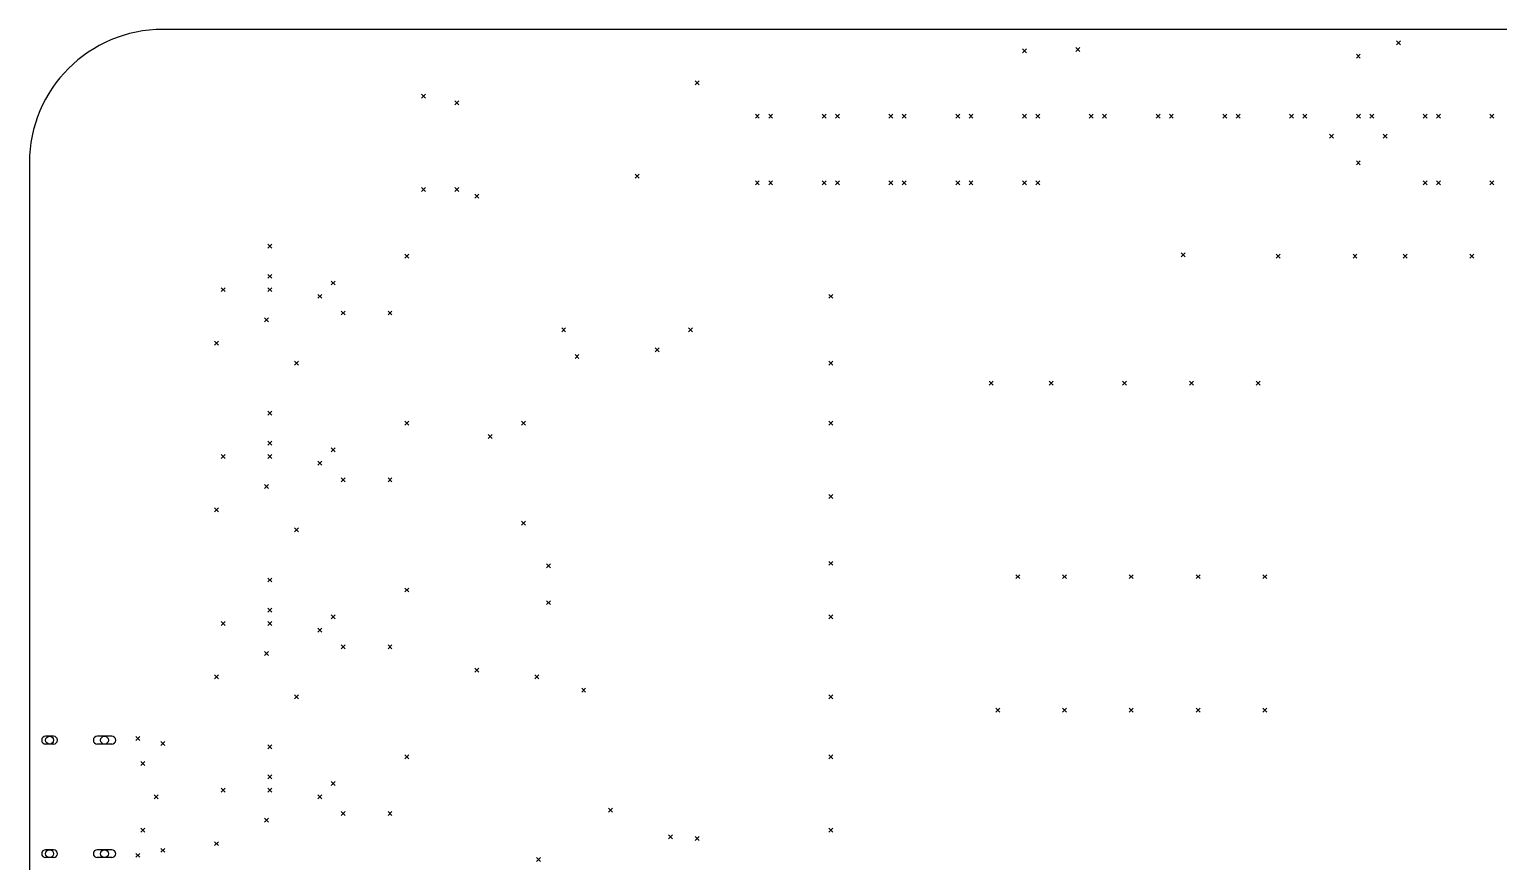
# Model space of a CAD drawing. Extents: x 41 to 265, y -135 to -8.
# Drawn here: x 41.9 to 153.7, y -71 to -7.6 of the extents above; entities that cross this region are included whole.
import ezdxf

# ---------------------------------------------------------------- set-up
doc = ezdxf.new("R2010")
doc.units = 0
doc.layers.add('BLACK', color=7, linetype='CONTINUOUS')

msp = doc.modelspace()

# ---------------------------------------------------------------- linework, layer by layer
at = {"layer": 'BLACK', "linetype": 'CONTINUOUS'}
for p, q in [((255.27, -7.62), (52.07, -7.62)), ((145.9, -8.486), (146.2, -8.786)), ((146.2, -8.486), (145.9, -8.786)), ((117.452, -9.1105), (117.752, -9.4105)), ((117.752, -9.1105), (117.452, -9.4105)), ((121.516, -8.994), (121.816, -9.294)), ((121.816, -8.994), (121.516, -9.294)), ((142.852, -9.502), (143.152, -9.802)), ((143.152, -9.502), (142.852, -9.802)), ((92.56, -11.534), (92.86, -11.834)), ((92.86, -11.534), (92.56, -11.834)), ((71.732, -12.55), (72.032, -12.85)), ((72.032, -12.55), (71.732, -12.85)), ((74.272, -13.058), (74.572, -13.358)), ((74.572, -13.058), (74.272, -13.358)), ((97.136, -14.074), (97.436, -14.374)), ((97.436, -14.074), (97.136, -14.374)), ((98.148, -14.074), (98.448, -14.374)), ((98.448, -14.074), (98.148, -14.374)), ((102.216, -14.074), (102.516, -14.374)), ((102.516, -14.074), (102.216, -14.374)), ((103.228, -14.074), (103.528, -14.374)), ((103.528, -14.074), (103.228, -14.374)), ((107.296, -14.074), (107.596, -14.374)), ((107.596, -14.074), (107.296, -14.374)), ((108.308, -14.074), (108.608, -14.374)), ((108.608, -14.074), (108.308, -14.374)), ((112.376, -14.074), (112.676, -14.374)), ((112.676, -14.074), (112.376, -14.374)), ((113.388, -14.074), (113.688, -14.374)), ((113.688, -14.074), (113.388, -14.374)), ((117.456, -14.074), (117.756, -14.374)), ((117.756, -14.074), (117.456, -14.374)), ((118.468, -14.074), (118.768, -14.374)), ((118.768, -14.074), (118.468, -14.374)), ((122.536, -14.074), (122.836, -14.374)), ((122.836, -14.074), (122.536, -14.374)), ((123.548, -14.074), (123.848, -14.374)), ((123.848, -14.074), (123.548, -14.374)), ((127.616, -14.074), (127.916, -14.374)), ((127.916, -14.074), (127.616, -14.374)), ((128.628, -14.074), (128.928, -14.374)), ((128.928, -14.074), (128.628, -14.374)), ((132.696, -14.074), (132.996, -14.374)), ((132.996, -14.074), (132.696, -14.374)), ((133.708, -14.074), (134.008, -14.374)), ((134.008, -14.074), (133.708, -14.374)), ((137.776, -14.074), (138.076, -14.374)), ((138.076, -14.074), (137.776, -14.374)), ((138.788, -14.074), (139.088, -14.374)), ((139.088, -14.074), (138.788, -14.374)), ((142.856, -14.074), (143.156, -14.374)), ((143.156, -14.074), (142.856, -14.374)), ((143.868, -14.074), (144.168, -14.374)), ((144.168, -14.074), (143.868, -14.374)), ((147.936, -14.074), (148.236, -14.374)), ((148.236, -14.074), (147.936, -14.374)), ((148.948, -14.074), (149.248, -14.374)), ((149.248, -14.074), (148.948, -14.374)), ((153.016, -14.074), (153.316, -14.374)), ((153.316, -14.074), (153.016, -14.374)), ((140.82, -15.598), (141.12, -15.898)), ((141.12, -15.598), (140.82, -15.898)), ((144.884, -15.598), (145.184, -15.898)), ((145.184, -15.598), (144.884, -15.898)), ((41.91, -17.78), (41.91, -114.3)), ((142.852, -17.63), (143.152, -17.93)), ((143.152, -17.63), (142.852, -17.93)), ((87.988, -18.646), (88.288, -18.946)), ((88.288, -18.646), (87.988, -18.946)), ((71.732, -19.662), (72.032, -19.962)), ((72.032, -19.662), (71.732, -19.962)), ((74.272, -19.662), (74.572, -19.962)), ((74.572, -19.662), (74.272, -19.962)), ((97.136, -19.154), (97.436, -19.454)), ((97.436, -19.154), (97.136, -19.454)), ((98.148, -19.154), (98.448, -19.454)), ((98.448, -19.154), (98.148, -19.454)), ((102.216, -19.154), (102.516, -19.454)), ((102.516, -19.154), (102.216, -19.454)), ((103.228, -19.154), (103.528, -19.454)), ((103.528, -19.154), (103.228, -19.454)), ((107.296, -19.154), (107.596, -19.454)), ((107.596, -19.154), (107.296, -19.454)), ((108.308, -19.154), (108.608, -19.454)), ((108.608, -19.154), (108.308, -19.454)), ((112.376, -19.154), (112.676, -19.454)), ((112.676, -19.154), (112.376, -19.454)), ((113.388, -19.154), (113.688, -19.454)), ((113.688, -19.154), (113.388, -19.454)), ((117.456, -19.154), (117.756, -19.454)), ((117.756, -19.154), (117.456, -19.454)), ((118.468, -19.154), (118.768, -19.454)), ((118.768, -19.154), (118.468, -19.454)), ((147.936, -19.154), (148.236, -19.454)), ((148.236, -19.154), (147.936, -19.454)), ((148.948, -19.154), (149.248, -19.454)), ((149.248, -19.154), (148.948, -19.454)), ((153.016, -19.154), (153.316, -19.454)), ((153.316, -19.154), (153.016, -19.454)), ((75.796, -20.17), (76.096, -20.47)), ((76.096, -20.17), (75.796, -20.47)), ((60.048, -23.98), (60.348, -24.28)), ((60.348, -23.98), (60.048, -24.28)), ((70.462, -24.742), (70.762, -25.042)), ((70.762, -24.742), (70.462, -25.042)), ((129.525, -24.6232), (129.825, -24.9232)), ((129.825, -24.6232), (129.525, -24.9232)), ((136.756, -24.742), (137.056, -25.042)), ((137.056, -24.742), (136.756, -25.042)), ((142.598, -24.742), (142.898, -25.042)), ((142.898, -24.742), (142.598, -25.042)), ((146.408, -24.742), (146.708, -25.042)), ((146.708, -24.742), (146.408, -25.042)), ((151.488, -24.742), (151.788, -25.042)), ((151.788, -24.742), (151.488, -25.042)), ((60.048, -26.266), (60.348, -26.566)), ((60.348, -26.266), (60.048, -26.566)), ((64.874, -26.774), (65.174, -27.074)), ((65.174, -26.774), (64.874, -27.074)), ((56.492, -27.282), (56.792, -27.582)), ((56.792, -27.282), (56.492, -27.582)), ((60.048, -27.282), (60.348, -27.582)), ((60.348, -27.282), (60.048, -27.582)), ((63.858, -27.79), (64.158, -28.09)), ((64.158, -27.79), (63.858, -28.09)), ((102.72, -27.79), (103.02, -28.09)), ((103.02, -27.79), (102.72, -28.09)), ((59.794, -29.568), (60.094, -29.868)), ((60.094, -29.568), (59.794, -29.868)), ((65.636, -29.06), (65.936, -29.36)), ((65.936, -29.06), (65.636, -29.36)), ((69.192, -29.06), (69.492, -29.36)), ((69.492, -29.06), (69.192, -29.36)), ((82.4, -30.33), (82.7, -30.63)), ((82.7, -30.33), (82.4, -30.63)), ((92.052, -30.33), (92.352, -30.63)), ((92.352, -30.33), (92.052, -30.63)), ((55.984, -31.346), (56.284, -31.646)), ((56.284, -31.346), (55.984, -31.646)), ((83.416, -32.362), (83.716, -32.662)), ((83.716, -32.362), (83.416, -32.662)), ((89.512, -31.854), (89.812, -32.154)), ((89.812, -31.854), (89.512, -32.154)), ((62.08, -32.87), (62.38, -33.17)), ((62.38, -32.87), (62.08, -33.17)), ((102.72, -32.87), (103.02, -33.17)), ((103.02, -32.87), (102.72, -33.17)), ((114.912, -34.394), (115.212, -34.694)), ((115.212, -34.394), (114.912, -34.694)), ((119.484, -34.394), (119.784, -34.694)), ((119.784, -34.394), (119.484, -34.694)), ((125.072, -34.394), (125.372, -34.694)), ((125.372, -34.394), (125.072, -34.694)), ((130.152, -34.394), (130.452, -34.694)), ((130.452, -34.394), (130.152, -34.694)), ((135.232, -34.394), (135.532, -34.694)), ((135.532, -34.394), (135.232, -34.694)), ((60.048, -36.68), (60.348, -36.98)), ((60.348, -36.68), (60.048, -36.98)), ((70.462, -37.442), (70.762, -37.742)), ((70.762, -37.442), (70.462, -37.742)), ((79.352, -37.442), (79.652, -37.742)), ((79.652, -37.442), (79.352, -37.742)), ((102.72, -37.442), (103.02, -37.742)), ((103.02, -37.442), (102.72, -37.742)), ((60.048, -38.966), (60.348, -39.266)), ((60.348, -38.966), (60.048, -39.266)), ((76.812, -38.458), (77.112, -38.758)), ((77.112, -38.458), (76.812, -38.758)), ((56.492, -39.982), (56.792, -40.282)), ((56.792, -39.982), (56.492, -40.282)), ((60.048, -39.982), (60.348, -40.282)), ((60.348, -39.982), (60.048, -40.282)), ((64.874, -39.474), (65.174, -39.774)), ((65.174, -39.474), (64.874, -39.774)), ((63.858, -40.49), (64.158, -40.79)), ((64.158, -40.49), (63.858, -40.79)), ((59.794, -42.268), (60.094, -42.568)), ((60.094, -42.268), (59.794, -42.568)), ((65.636, -41.76), (65.936, -42.06)), ((65.936, -41.76), (65.636, -42.06)), ((69.192, -41.76), (69.492, -42.06)), ((69.492, -41.76), (69.192, -42.06)), ((102.72, -43.03), (103.02, -43.33)), ((103.02, -43.03), (102.72, -43.33)), ((55.984, -44.046), (56.284, -44.346)), ((56.284, -44.046), (55.984, -44.346)), ((62.08, -45.57), (62.38, -45.87)), ((62.38, -45.57), (62.08, -45.87)), ((79.352, -45.062), (79.652, -45.362)), ((79.652, -45.062), (79.352, -45.362)), ((81.25, -48.309), (81.55, -48.609)), ((81.55, -48.309), (81.25, -48.609)), ((102.72, -48.11), (103.02, -48.41)), ((103.02, -48.11), (102.72, -48.41)), ((116.944, -49.126), (117.244, -49.426)), ((117.244, -49.126), (116.944, -49.426)), ((120.5, -49.126), (120.8, -49.426)), ((120.8, -49.126), (120.5, -49.426)), ((125.58, -49.126), (125.88, -49.426)), ((125.88, -49.126), (125.58, -49.426)), ((130.66, -49.126), (130.96, -49.426)), ((130.96, -49.126), (130.66, -49.426)), ((135.74, -49.126), (136.04, -49.426)), ((136.04, -49.126), (135.74, -49.426)), ((60.048, -49.38), (60.348, -49.68)), ((60.348, -49.38), (60.048, -49.68)), ((70.462, -50.142), (70.762, -50.442)), ((70.762, -50.142), (70.462, -50.442)), ((81.25, -51.103), (81.55, -51.403)), ((81.55, -51.103), (81.25, -51.403)), ((60.048, -51.666), (60.348, -51.966)), ((60.348, -51.666), (60.048, -51.966)), ((64.874, -52.174), (65.174, -52.474)), ((65.174, -52.174), (64.874, -52.474)), ((102.72, -52.174), (103.02, -52.474)), ((103.02, -52.174), (102.72, -52.474)), ((56.492, -52.682), (56.792, -52.982)), ((56.792, -52.682), (56.492, -52.982)), ((60.048, -52.682), (60.348, -52.982)), ((60.348, -52.682), (60.048, -52.982)), ((63.858, -53.19), (64.158, -53.49)), ((64.158, -53.19), (63.858, -53.49)), ((65.636, -54.46), (65.936, -54.76)), ((65.936, -54.46), (65.636, -54.76)), ((69.192, -54.46), (69.492, -54.76)), ((69.492, -54.46), (69.192, -54.76)), ((59.794, -54.968), (60.094, -55.268)), ((60.094, -54.968), (59.794, -55.268)), ((55.984, -56.746), (56.284, -57.046)), ((56.284, -56.746), (55.984, -57.046)), ((75.796, -56.238), (76.096, -56.538)), ((76.096, -56.238), (75.796, -56.538)), ((80.368, -56.746), (80.668, -57.046)), ((80.668, -56.746), (80.368, -57.046)), ((83.924, -57.762), (84.224, -58.062)), ((84.224, -57.762), (83.924, -58.062)), ((62.08, -58.27), (62.38, -58.57)), ((62.38, -58.27), (62.08, -58.57)), ((102.72, -58.27), (103.02, -58.57)), ((103.02, -58.27), (102.72, -58.57)), ((115.42, -59.286), (115.72, -59.586)), ((115.72, -59.286), (115.42, -59.586)), ((120.5, -59.286), (120.8, -59.586)), ((120.8, -59.286), (120.5, -59.586)), ((125.58, -59.286), (125.88, -59.586)), ((125.88, -59.286), (125.58, -59.586)), ((130.66, -59.286), (130.96, -59.586)), ((130.96, -59.286), (130.66, -59.586)), ((135.74, -59.286), (136.04, -59.586)), ((136.04, -59.286), (135.74, -59.586)), ((43.745, -61.42), (43.145, -61.42)), ((48.175, -61.42), (47.075, -61.42)), ((50.015, -61.445), (50.315, -61.745)), ((50.315, -61.445), (50.015, -61.745)), ((43.745, -62.02), (43.145, -62.02)), ((48.175, -62.02), (47.075, -62.02)), ((51.92, -61.826), (52.22, -62.126)), ((52.22, -61.826), (51.92, -62.126)), ((60.048, -62.08), (60.348, -62.38)), ((60.348, -62.08), (60.048, -62.38)), ((50.396, -63.35), (50.696, -63.65)), ((50.696, -63.35), (50.396, -63.65)), ((70.462, -62.842), (70.762, -63.142)), ((70.762, -62.842), (70.462, -63.142)), ((102.72, -62.842), (103.02, -63.142)), ((103.02, -62.842), (102.72, -63.142)), ((60.048, -64.366), (60.348, -64.666)), ((60.348, -64.366), (60.048, -64.666)), ((51.412, -65.89), (51.712, -66.19)), ((51.712, -65.89), (51.412, -66.19)), ((56.492, -65.382), (56.792, -65.682)), ((56.792, -65.382), (56.492, -65.682)), ((60.048, -65.382), (60.348, -65.682)), ((60.348, -65.382), (60.048, -65.682)), ((63.858, -65.89), (64.158, -66.19)), ((64.158, -65.89), (63.858, -66.19)), ((64.874, -64.874), (65.174, -65.174)), ((65.174, -64.874), (64.874, -65.174)), ((85.956, -66.906), (86.256, -67.206)), ((86.256, -66.906), (85.956, -67.206)), ((59.794, -67.668), (60.094, -67.968)), ((60.094, -67.668), (59.794, -67.968)), ((65.636, -67.16), (65.936, -67.46)), ((65.936, -67.16), (65.636, -67.46)), ((69.192, -67.16), (69.492, -67.46)), ((69.492, -67.16), (69.192, -67.46)), ((50.396, -68.43), (50.696, -68.73)), ((50.696, -68.43), (50.396, -68.73)), ((90.528, -68.938), (90.828, -69.238)), ((90.828, -68.938), (90.528, -69.238)), ((92.56, -69.065), (92.86, -69.365)), ((92.86, -69.065), (92.56, -69.365)), ((102.72, -68.43), (103.02, -68.73)), ((103.02, -68.43), (102.72, -68.73)), ((43.745, -70.06), (43.145, -70.06)), ((48.175, -70.06), (47.075, -70.06)), ((50.015, -70.335), (50.315, -70.635)), ((50.315, -70.335), (50.015, -70.635)), ((51.92, -69.954), (52.22, -70.254)), ((52.22, -69.954), (51.92, -70.254)), ((55.984, -69.446), (56.284, -69.746)), ((56.284, -69.446), (55.984, -69.746)), ((43.745, -70.66), (43.145, -70.66)), ((48.175, -70.66), (47.075, -70.66)), ((80.488, -70.661), (80.788, -70.961)), ((80.788, -70.661), (80.488, -70.961))]:
    msp.add_line(p, q, dxfattribs=at)
at = {"layer": 'BLACK'}
for centre in [(43.445, -61.72), (47.625, -61.72), (43.445, -70.36), (47.625, -70.36)]:
    msp.add_circle(centre, 0.3, dxfattribs=at)
for centre, radius, start, end in [((52.07, -17.78), 10.16, 90, 180), ((43.145, -61.72), 0.3, 450, 630), ((43.745, -61.72), 0.3, 270, 450), ((47.075, -61.72), 0.3, 450, 630), ((48.175, -61.72), 0.3, 270, 450), ((43.145, -70.36), 0.3, 450, 630), ((43.745, -70.36), 0.3, 270, 450), ((47.075, -70.36), 0.3, 450, 630), ((48.175, -70.36), 0.3, 270, 450)]:
    msp.add_arc(centre, radius, start, end, dxfattribs=at)

doc.saveas('drawing.dxf')
